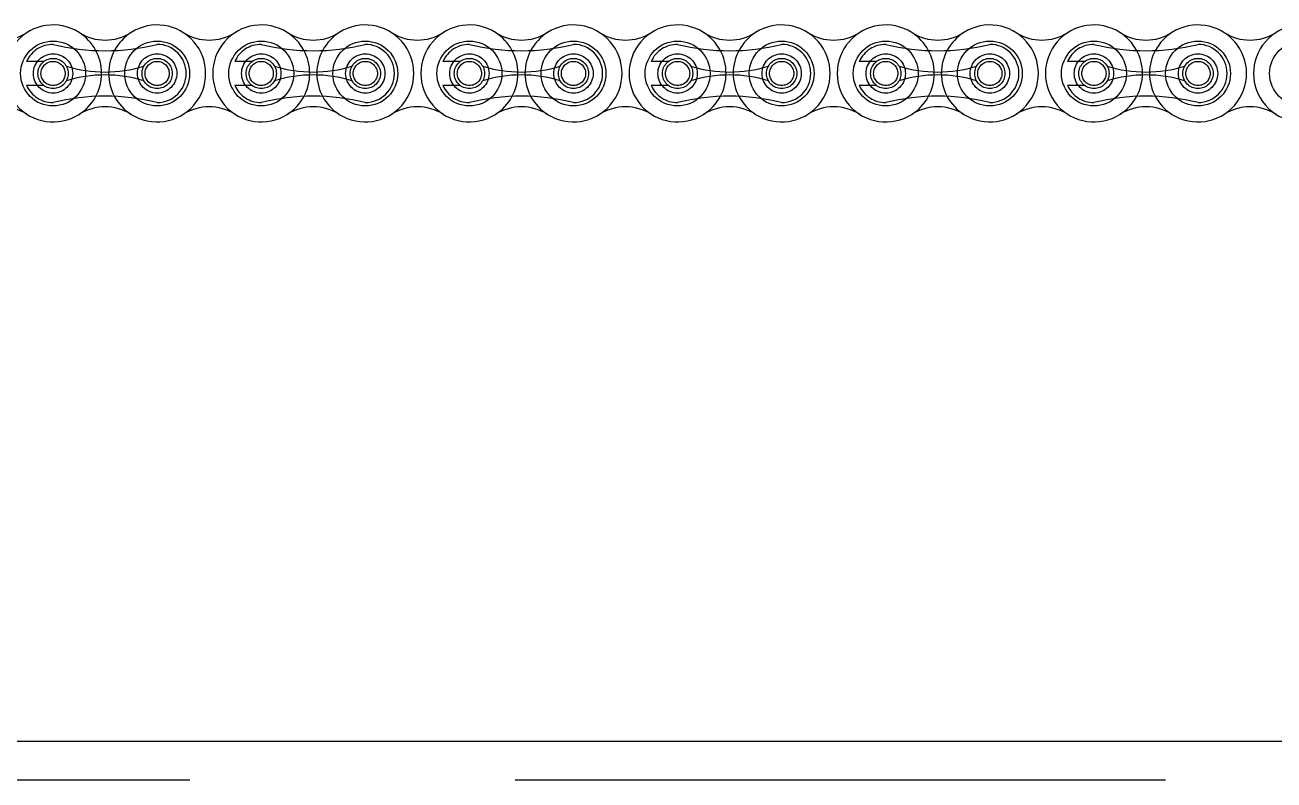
# Model space of a CAD drawing. Header units: metres. Extents: x 0 to 21025, y 0 to 14850.
# Drawn here: x 4562.9 to 4715.3, y 13047.4 to 13139.6 of the extents above; entities that cross this region are included whole.
import ezdxf

# ---------------------------------------------------------------- set-up
doc = ezdxf.new("R2010")
doc.units = ezdxf.units.M
doc.header["$LTSCALE"] = 25
doc.linetypes.add('HIDDEN2', pattern=[4.7625, 3.175, -1.5875])
doc.layers.add('SL4', color=4, linetype='Continuous')
doc.layers.add('ST1', color=7, linetype='HIDDEN2')

msp = doc.modelspace()

# ---------------------------------------------------------------- linework, layer by layer
at = {"layer": 'SL4'}
msp.add_line((4258.039, 13052.206), (5488.014, 13052.206), dxfattribs=at)
at = {"layer": 'ST1'}
for p, q in [((4565.222, 13135.162), (4563.098, 13135.162)), ((4590.622, 13135.162), (4588.498, 13135.162)), ((4616.022, 13135.162), (4613.898, 13135.162)), ((4641.422, 13135.162), (4639.298, 13135.162)), ((4666.822, 13135.162), (4664.698, 13135.162)), ((4692.222, 13135.162), (4690.098, 13135.162)), ((4565.222, 13132.21), (4563.098, 13132.21)), ((4590.622, 13132.21), (4588.498, 13132.21)), ((4616.022, 13132.21), (4613.898, 13132.21)), ((4641.422, 13132.21), (4639.298, 13132.21)), ((4666.822, 13132.21), (4664.698, 13132.21)), ((4692.222, 13132.21), (4690.098, 13132.21)), ((4210.539, 13052.206), (5535.514, 13052.206)), ((5535.514, 13047.444), (4210.539, 13047.444))]:
    msp.add_line(p, q, dxfattribs=at)
for centre, radius in [((4566.329, 13133.686), 3.96), ((4579.029, 13133.686), 3.96), ((4591.729, 13133.686), 3.96), ((4604.429, 13133.686), 3.96), ((4617.129, 13133.686), 3.96), ((4629.829, 13133.686), 3.96), ((4642.529, 13133.686), 3.96), ((4655.229, 13133.686), 3.96), ((4667.929, 13133.686), 3.96), ((4680.629, 13133.686), 3.96), ((4693.329, 13133.686), 3.96), ((4706.029, 13133.686), 3.96), ((4718.729, 13133.686), 3.96), ((4566.329, 13133.686), 2.399), ((4566.329, 13133.686), 1.845), ((4579.029, 13133.686), 2.399), ((4579.029, 13133.686), 1.845), ((4591.729, 13133.686), 2.399), ((4591.729, 13133.686), 1.845), ((4604.429, 13133.686), 2.399), ((4604.429, 13133.686), 1.845), ((4617.129, 13133.686), 2.399), ((4617.129, 13133.686), 1.845), ((4629.829, 13133.686), 2.398), ((4629.829, 13133.686), 1.845), ((4642.529, 13133.686), 2.398), ((4642.529, 13133.686), 1.845), ((4655.229, 13133.686), 2.398), ((4655.229, 13133.686), 1.845), ((4667.929, 13133.686), 2.398), ((4667.929, 13133.686), 1.845), ((4680.629, 13133.686), 2.398), ((4680.629, 13133.686), 1.845), ((4693.329, 13133.686), 2.399), ((4693.329, 13133.686), 1.845), ((4706.029, 13133.686), 2.399), ((4706.029, 13133.686), 1.845), ((4566.329, 13133.686), 1.476), ((4579.029, 13133.686), 1.476), ((4591.729, 13133.686), 1.476), ((4604.429, 13133.686), 1.476), ((4617.129, 13133.686), 1.476), ((4629.829, 13133.686), 1.476), ((4642.529, 13133.686), 1.476), ((4655.229, 13133.686), 1.476), ((4667.929, 13133.686), 1.476), ((4680.629, 13133.686), 1.476), ((4693.329, 13133.686), 1.476), ((4706.029, 13133.686), 1.476)]:
    msp.add_circle(centre, radius, dxfattribs=at)
for centre, radius, start, end in [((4559.979, 13143.679), 5.92, 237.56669, 302.43331), ((4566.329, 13133.686), 5.92, 57.56669, 302.43331), ((4572.679, 13143.679), 5.92, 237.56669, 302.43331), ((4566.329, 13133.686), 5.92, 302.43324, 57.56676), ((4579.029, 13133.686), 5.92, 122.43324, 237.56676), ((4579.029, 13133.686), 5.92, 237.56669, 122.43331), ((4585.379, 13143.679), 5.92, 237.56669, 302.43331), ((4591.729, 13133.686), 5.92, 57.56669, 302.43331), ((4598.079, 13143.679), 5.92, 237.56669, 302.43331), ((4591.729, 13133.686), 5.92, 302.43324, 57.56676), ((4604.429, 13133.686), 5.92, 122.43324, 237.56676), ((4604.429, 13133.686), 5.92, 237.56669, 122.43331), ((4610.779, 13143.679), 5.92, 237.56669, 302.43331), ((4617.129, 13133.686), 5.92, 57.56669, 302.43331), ((4623.479, 13143.679), 5.92, 237.56669, 302.43331), ((4617.129, 13133.686), 5.92, 302.43324, 57.56676), ((4629.829, 13133.686), 5.92, 122.43324, 237.56676), ((4629.829, 13133.686), 5.92, 237.56669, 122.43331), ((4636.179, 13143.679), 5.92, 237.56669, 302.43331), ((4642.529, 13133.686), 5.92, 57.56669, 302.43331), ((4648.879, 13143.679), 5.92, 237.56669, 302.43331), ((4642.529, 13133.686), 5.92, 302.43324, 57.56676), ((4655.229, 13133.686), 5.92, 122.43324, 237.56676), ((4655.229, 13133.686), 5.92, 237.56669, 122.43331), ((4661.579, 13143.679), 5.92, 237.56669, 302.43331), ((4667.929, 13133.686), 5.92, 57.56669, 302.43331), ((4674.279, 13143.679), 5.92, 237.56669, 302.43331), ((4667.929, 13133.686), 5.92, 302.43324, 57.56676), ((4680.629, 13133.686), 5.92, 122.43324, 237.56676), ((4680.629, 13133.686), 5.92, 237.56669, 122.43331), ((4686.979, 13143.679), 5.92, 237.56669, 302.43331), ((4693.329, 13133.686), 5.92, 57.56669, 302.43331), ((4699.679, 13143.679), 5.92, 237.56669, 302.43331), ((4693.329, 13133.686), 5.92, 302.43324, 57.56676), ((4706.029, 13133.686), 5.92, 122.43324, 237.56676), ((4706.029, 13133.686), 5.92, 237.56669, 122.43331), ((4712.379, 13143.679), 5.92, 237.56669, 302.43331), ((4718.729, 13133.686), 5.92, 57.56669, 302.43331), ((4566.329, 13133.686), 3.552, 90, 155.44664), ((4572.679, 13162.783), 26.322, 256.04015, 283.95985), ((4579.029, 13133.686), 3.552, 270, 90), ((4591.729, 13133.686), 3.552, 90, 155.44664), ((4598.079, 13162.783), 26.322, 256.04015, 283.95985), ((4604.429, 13133.686), 3.552, 270, 90), ((4617.129, 13133.686), 3.552, 90, 155.44664), ((4623.479, 13162.783), 26.322, 256.04015, 283.95985), ((4629.829, 13133.686), 3.552, 270, 90), ((4642.529, 13133.686), 3.552, 90, 155.44664), ((4648.879, 13162.783), 26.322, 256.04015, 283.95985), ((4655.229, 13133.686), 3.552, 270, 90), ((4667.929, 13133.686), 3.552, 90, 155.44664), ((4674.279, 13162.783), 26.322, 256.04015, 283.95985), ((4680.629, 13133.686), 3.552, 270, 90), ((4693.329, 13133.686), 3.552, 90, 155.44664), ((4699.679, 13162.783), 26.322, 256.04015, 283.95985), ((4706.029, 13133.686), 3.552, 270, 90), ((4572.679, 13150.039), 16.175, 252.993, 287.007), ((4598.079, 13150.039), 16.175, 252.993, 287.007), ((4623.479, 13150.039), 16.175, 252.993, 287.007), ((4648.879, 13150.039), 16.175, 252.993, 287.007), ((4674.279, 13150.039), 16.175, 252.993, 287.007), ((4699.679, 13150.039), 16.175, 252.993, 287.007), ((4572.679, 13117.334), 16.175, 72.993, 107.007), ((4598.079, 13117.334), 16.175, 72.993, 107.007), ((4623.479, 13117.334), 16.175, 72.993, 107.007), ((4648.879, 13117.334), 16.175, 72.993, 107.007), ((4674.279, 13117.334), 16.175, 72.993, 107.007), ((4699.679, 13117.334), 16.175, 72.993, 107.007), ((4566.329, 13133.686), 3.552, 204.55336, 270), ((4572.679, 13104.589), 26.322, 76.04015, 103.95985), ((4591.729, 13133.686), 3.552, 204.55336, 270), ((4598.079, 13104.589), 26.322, 76.04015, 103.95985), ((4617.129, 13133.686), 3.552, 204.55336, 270), ((4623.479, 13104.589), 26.322, 76.04015, 103.95985), ((4642.529, 13133.686), 3.552, 204.55336, 270), ((4648.879, 13104.589), 26.322, 76.04015, 103.95985), ((4667.929, 13133.686), 3.552, 204.55336, 270), ((4674.279, 13104.589), 26.322, 76.04015, 103.95985), ((4693.329, 13133.686), 3.552, 204.55336, 270), ((4699.679, 13104.589), 26.322, 76.04015, 103.95985), ((4559.979, 13123.693), 5.92, 57.56669, 122.43331), ((4572.679, 13123.693), 5.92, 57.56669, 122.43331), ((4585.379, 13123.693), 5.92, 57.56669, 122.43331), ((4598.079, 13123.693), 5.92, 57.56669, 122.43331), ((4610.779, 13123.693), 5.92, 57.56669, 122.43331), ((4623.479, 13123.693), 5.92, 57.56669, 122.43331), ((4636.179, 13123.693), 5.92, 57.56669, 122.43331), ((4648.879, 13123.693), 5.92, 57.56669, 122.43331), ((4661.579, 13123.693), 5.92, 57.56669, 122.43331), ((4674.279, 13123.693), 5.92, 57.56669, 122.43331), ((4686.979, 13123.693), 5.92, 57.56669, 122.43331), ((4699.679, 13123.693), 5.92, 57.56669, 122.43331), ((4712.379, 13123.693), 5.92, 57.56669, 122.43331)]:
    msp.add_arc(centre, radius, start, end, dxfattribs=at)

doc.saveas('drawing.dxf')
